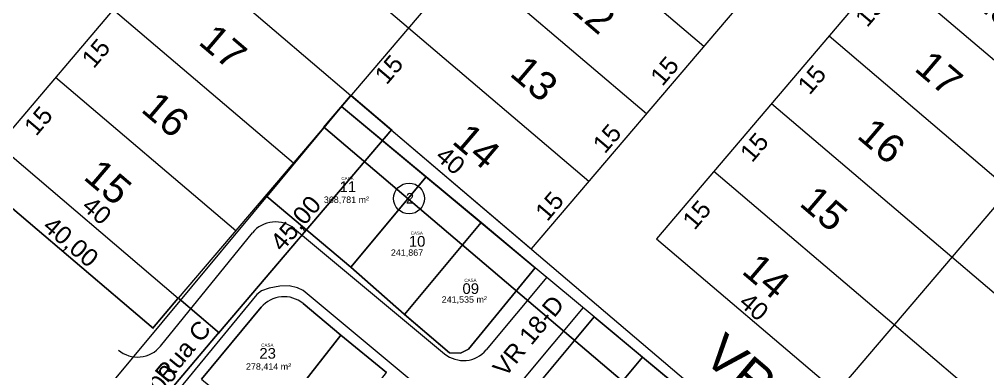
# Model space of a CAD drawing. Header units: metres. Extents: x 3808 to 8215, y 2374 to 6187.
# Drawn here: x 7255.8 to 7419.3, y 4583.9 to 4643.5 of the extents above; entities that cross this region are included whole.
import ezdxf
from ezdxf.enums import TextEntityAlignment as Align

# ---------------------------------------------------------------- set-up
doc = ezdxf.new("R2010")
doc.units = ezdxf.units.M
for name, color, linetype in [('Boundary_Lotes', 7, 'Continuous'), ('Lado_Lotes', 7, 'Continuous'), ('Numero_Lote', 7, 'Continuous'), ('Poligonal_1a_Ordem', 7, 'Continuous'), ('Quadra', 7, 'Continuous'), ('vista', 7, 'Continuous'), ('Área_Lotes', 7, 'Continuous')]:
    doc.layers.add(name, color=color, linetype=linetype)
doc.layers.add('MEIO_FIO', color=252, linetype='Continuous', lineweight=0)
doc.layers.add('Nome_Ruas', color=7, linetype='Continuous', lineweight=0)
doc.styles.add('pedro', font='arial.ttf', dxfattribs={"height": 3})
doc.styles.add('REGUA80', font='arial.ttf')
doc.dimstyles.new('pedro', dxfattribs={"dimtxt": 3, "dimasz": 0.1, "dimexe": 0.1, "dimexo": 0.1, "dimgap": 0.05, "dimtad": 1, "dimzin": 1, "dimtxsty": 'pedro', "dimblk": 'ARCHTICK', "dimcen": 2.5, "dimdle": 0.1, "dimadec": 0, "dimazin": 0, "dimtfac": 1, "dimtmove": 0, "dimatfit": 3, "dimldrblk": 'ARCHTICK', "dimfxl": 0.3, "dimarcsym": 0})

# ---------------------------------------------------------------- blocks, each defined once
blk = doc.blocks.new('_ARCHTICK')
at = {"color": 0, "linetype": 'ByBlock', "const_width": 0.15}
blk.add_lwpolyline([(-0.5, -0.5), (0.5, 0.5)], dxfattribs=at)
blk = doc.blocks.new('*D9264')
at = {"layer": 'Defpoints', "color": 0, "transparency": 16777216}
for p in [(7252.15, 4622.28), (7282.61, 4596.36), (7278.32, 4591.31)]:
    blk.add_point(p, dxfattribs=at)
at = {"layer": 'vista', "color": 0, "lineweight": -2, "transparency": 16777216}
for p, q in [((7252.09, 4622.21), (7247.79, 4617.16)), ((7247.78, 4617.3), (7278.39, 4591.24)), ((7282.55, 4596.28), (7278.25, 4591.23))]:
    blk.add_line(p, q, dxfattribs=at)
at = {"layer": 'vista', "color": 0, "lineweight": -2, "transparency": 16777216, "xscale": 0.1, "yscale": 0.1, "zscale": 0.1}
for p, rotation in [((7247.86, 4617.24), 139.595887678014), ((7278.32, 4591.31), 319.595887678014)]:
    blk.add_blockref('_ARCHTICK', p, dxfattribs=dict(at, rotation=rotation))
at = {"layer": 'vista', "color": 0, "lineweight": 5, "transparency": 16777216, "insert": (7264.29, 4605.68), "char_height": 3, "attachment_point": 5, "rotation": 319.5959, "style": 'pedro'}
blk.add_mtext('40,00', dxfattribs=at)
blk = doc.blocks.new('*D9265')
at = {"layer": 'Defpoints', "color": 0, "transparency": 16777216}
for p in [(7311.78, 4630.62), (7486.92, 4481.54), (7482.36, 4476.19)]:
    blk.add_point(p, dxfattribs=at)
at = {"layer": 'vista', "color": 0, "lineweight": -2, "transparency": 16777216}
for p, q in [((7311.72, 4630.55), (7307.16, 4625.19)), ((7307.14, 4625.33), (7482.44, 4476.12)), ((7486.86, 4481.47), (7482.3, 4476.11))]:
    blk.add_line(p, q, dxfattribs=at)
at = {"layer": 'vista', "color": 0, "lineweight": -2, "transparency": 16777216, "xscale": 0.1, "yscale": 0.1, "zscale": 0.1}
for p, rotation in [((7307.22, 4625.27), 139.595887678014), ((7482.36, 4476.19), 319.595887678014)]:
    blk.add_blockref('_ARCHTICK', p, dxfattribs=dict(at, rotation=rotation))
at = {"layer": 'vista', "color": 0, "lineweight": 5, "transparency": 16777216, "insert": (7395.99, 4552.14), "char_height": 3, "attachment_point": 5, "rotation": 319.5959, "style": 'pedro'}
blk.add_mtext('230,00', dxfattribs=at)
blk = doc.blocks.new('*D9270')
at = {"layer": 'Defpoints', "color": 0, "transparency": 16777216}
for p in [(7282.61, 4596.36), (7289.46, 4590.53), (7263.17, 4573.51)]:
    blk.add_point(p, dxfattribs=at)
at = {"layer": 'vista', "color": 0, "lineweight": -2, "transparency": 16777216}
for p, q in [((7282.69, 4596.29), (7289.54, 4590.46)), ((7269.95, 4567.61), (7289.53, 4590.6)), ((7263.24, 4573.45), (7270.09, 4567.62))]:
    blk.add_line(p, q, dxfattribs=at)
at = {"layer": 'vista', "color": 0, "lineweight": -2, "transparency": 16777216, "xscale": 0.1, "yscale": 0.1, "zscale": 0.1}
for p, rotation in [((7289.46, 4590.53), 49.59588771418515), ((7270.02, 4567.68), 229.5958877141852)]:
    blk.add_blockref('_ARCHTICK', p, dxfattribs=dict(at, rotation=rotation))
at = {"layer": 'vista', "color": 0, "lineweight": 5, "transparency": 16777216, "insert": (7278.33, 4580.31), "char_height": 3, "attachment_point": 5, "rotation": 49.5959, "style": 'pedro'}
blk.add_mtext('30,00', dxfattribs=at)
blk = doc.blocks.new('*D9271')
at = {"layer": 'Defpoints', "color": 0, "transparency": 16777216}
for p in [(7311.78, 4630.62), (7318.63, 4624.79), (7282.61, 4596.36)]:
    blk.add_point(p, dxfattribs=at)
at = {"layer": 'vista', "color": 0, "lineweight": -2, "transparency": 16777216}
for p, q in [((7311.86, 4630.56), (7318.7, 4624.73)), ((7289.4, 4590.45), (7318.69, 4624.87)), ((7282.69, 4596.29), (7289.54, 4590.46))]:
    blk.add_line(p, q, dxfattribs=at)
at = {"layer": 'vista', "color": 0, "lineweight": -2, "transparency": 16777216, "xscale": 0.1, "yscale": 0.1, "zscale": 0.1}
for p, rotation in [((7318.63, 4624.79), 49.59588771418515), ((7289.46, 4590.53), 229.5958877141852)]:
    blk.add_blockref('_ARCHTICK', p, dxfattribs=dict(at, rotation=rotation))
at = {"layer": 'vista', "color": 0, "lineweight": 5, "transparency": 16777216, "insert": (7302.63, 4608.86), "char_height": 3, "attachment_point": 5, "rotation": 49.5959, "style": 'pedro'}
blk.add_mtext('45,00', dxfattribs=at)

msp = doc.modelspace()

# ---------------------------------------------------------------- linework, layer by layer
at = {"layer": 'Boundary_Lotes', "lineweight": 5, "flags": 128}
for points in [[(7324.471, 4616.866), (7310.204, 4628.751), (7297.542, 4613.551), (7311.76, 4601.607)], [(7333.75, 4609.137), (7324.471, 4616.866), (7311.76, 4601.607), (7320.783, 4593.653), (7320.823, 4593.619)], [(7342.912, 4601.505), (7333.75, 4609.137), (7320.823, 4593.619), (7328.452, 4587.114), (7330.259, 4587.035), (7331.655, 4587.744)], [(7361.039, 4586.405), (7352.875, 4593.206), (7341.051, 4579.006), (7340.896, 4577.731), (7341.205, 4576.477), (7348.024, 4570.863), (7348.065, 4570.83)], [(7317.801, 4583.813), (7310.07, 4590.106), (7297.295, 4573.76), (7305.012, 4567.382)], [(7368.615, 4580.095), (7361.039, 4586.405), (7348.065, 4570.83), (7355.749, 4564.65)]]:
    msp.add_lwpolyline(points, close=True, dxfattribs=at)
msp.add_lwpolyline([(7310.07, 4590.106), (7303.678, 4595.443, 0.4142289), (7296.635, 4594.809), (7286.506, 4582.677), (7297.295, 4573.76)], format="xyb", close=True, dxfattribs=at)
at = {"layer": 'Lado_Lotes', "lineweight": 5}
for p, q in [((7311.76, 4601.607), (7324.471, 4616.866)), ((7311.76, 4601.607), (7297.542, 4613.551)), ((7320.823, 4593.619), (7333.75, 4609.137)), ((7320.783, 4593.653), (7311.76, 4601.607)), ((7342.912, 4601.505), (7331.655, 4587.744)), ((7303.678, 4595.443), (7310.07, 4590.106)), ((7286.506, 4582.677), (7296.635, 4594.809)), ((7328.452, 4587.114), (7320.783, 4593.653)), ((7341.051, 4579.006), (7352.875, 4593.206)), ((7285.489, 4558.652), (7310.07, 4590.106)), ((7310.07, 4590.106), (7317.801, 4583.813)), ((7330.259, 4587.035), (7328.452, 4587.114)), ((7331.655, 4587.744), (7330.259, 4587.035)), ((7348.064, 4570.83), (7361.039, 4586.405))]:
    msp.add_line(p, q, dxfattribs=at)
msp.add_arc((7300.473, 4591.605), 5, 50.13891, 140.14192, dxfattribs=at)
at = {"layer": 'MEIO_FIO', "lineweight": 5}
for p, q in [((7279.606, 4588.258), (7295.141, 4607.4)), ((7302.222, 4608.092), (7327.592, 4586.973)), ((7299.738, 4598.407), (7297.939, 4598.044)), ((7301.355, 4598.415), (7299.738, 4598.407)), ((7302.719, 4598.086), (7301.355, 4598.415)), ((7344.85, 4599.89), (7334.633, 4587.617)), ((7295.878, 4596.977), (7275.196, 4571.865)), ((7296.683, 4597.571), (7295.878, 4596.977)), ((7297.939, 4598.044), (7296.683, 4597.571)), ((7303.69, 4597.658), (7302.719, 4598.086)), ((7388.862, 4526.715), (7303.69, 4597.658)), ((7350.997, 4594.77), (7340.783, 4582.5))]:
    msp.add_line(p, q, dxfattribs=at)
for centre, start, end in [((7299.023, 4604.249), 50.22438, 140.93972), ((7275.723, 4591.408), 229.77658, 320.93972), ((7330.791, 4590.816), 230.22438, 320.22438)]:
    msp.add_arc(centre, 5, start, end, dxfattribs=at)
at = {"layer": 'Poligonal_1a_Ordem', "lineweight": 5}
for p, q in [((7310.204, 4628.751), (7233.399, 4536.55)), ((7310.204, 4628.751), (7342.912, 4601.505)), ((7352.875, 4593.206), (7342.912, 4601.505)), ((7352.875, 4593.206), (7486.923, 4481.543))]:
    msp.add_line(p, q, dxfattribs=at)
at = {"layer": 'Quadra', "lineweight": 5}
msp.add_circle((7321.586, 4613.2), 2.61, dxfattribs=at)
at = {"layer": 'vista', "lineweight": 5}
for p, q in [((7394.751, 4789.811), (7252.152, 4622.283)), ((7455.67, 4737.957), (7342.24, 4604.696)), ((7399.283, 4733.425), (7282.612, 4596.356)), ((7399.283, 4733.425), (7282.612, 4596.356)), ((7467.093, 4728.235), (7363.385, 4606.396)), ((7471.625, 4671.848), (7393.844, 4580.469)), ((7291.043, 4667.973), (7321.503, 4642.046)), ((7340.948, 4664.89), (7371.407, 4638.963)), ((7281.32, 4656.55), (7311.78, 4630.623)), ((7331.225, 4653.468), (7361.685, 4627.541)), ((7402.275, 4652.085), (7432.735, 4626.158)), ((7271.598, 4645.128), (7302.057, 4619.201)), ((7321.503, 4642.046), (7351.962, 4616.119)), ((7392.552, 4640.663), (7423.012, 4614.736)), ((7261.875, 4633.705), (7292.335, 4607.778)), ((7311.78, 4630.623), (7342.24, 4604.696)), ((7311.78, 4630.623), (7486.923, 4481.543)), ((7382.83, 4629.241), (7413.29, 4603.314)), ((7252.152, 4622.283), (7282.612, 4596.356)), ((7373.107, 4617.818), (7403.567, 4591.891)), ((7363.385, 4606.396), (7393.844, 4580.469)), ((7413.29, 4603.314), (7443.749, 4577.387)), ((7403.567, 4591.891), (7434.027, 4565.964))]:
    msp.add_line(p, q, dxfattribs=at)

# ---------------------------------------------------------------- texts
at = {"layer": 'Nome_Ruas', "lineweight": 5, "style": 'REGUA80'}
for s, rotation, p in [('VR 18-D', 50.50785, (7337.813, 4582.843)), ('Rua C', 50.17469, (7280.715, 4581.873))]:
    msp.add_text(s, height=3, rotation=rotation, dxfattribs=at).set_placement(p)
at = {"layer": 'Numero_Lote', "lineweight": 5, "style": 'REGUA80'}
for s, height, p in [('CASA', 0.54, (7310.165, 4616.311)), ('11', 1.8, (7309.845, 4614.291)), ('10', 1.8, (7321.556, 4605.059)), ('CASA', 0.54, (7321.876, 4607.079)), ('09', 1.8, (7330.619, 4597.072)), ('CASA', 0.54, (7330.94, 4599.092)), ('CASA', 0.54, (7296.622, 4588.149)), ('23', 1.8, (7296.301, 4586.129))]:
    msp.add_text(s, height=height, dxfattribs=at).set_placement(p)
at = {"layer": 'Quadra', "lineweight": 5, "style": 'REGUA80'}
msp.add_text('2', height=1.8, dxfattribs=at).set_placement((7321.045, 4612.334))
at = {"layer": 'vista', "lineweight": 5, "style": 'pedro'}
msp.add_text('VR  17 - D ', height=6.24, rotation=319.59589, dxfattribs=at).set_placement((7374.998, 4590.806), align=Align.TOP_LEFT)
at = {"layer": 'vista', "lineweight": 5, "char_height": 4.8, "attachment_point": 5, "rotation": 319.59589, "style": 'pedro'}
for s, insert in [('12', (7352.495, 4644.902)), ('18', (7420.881, 4645.786)), ('17', (7290.203, 4638.829)), ('13', (7342.772, 4633.479)), ('17', (7411.158, 4634.364)), ('16', (7280.481, 4627.406)), ('16', (7401.436, 4622.942)), ('14', (7333.049, 4622.057)), ('15', (7270.758, 4615.984)), ('15', (7391.713, 4611.519)), ('14', (7381.99, 4600.097))]:
    msp.add_mtext(s, dxfattribs=dict(at, insert=insert))
at = {"layer": 'vista', "color": 1, "lineweight": 5, "char_height": 3, "attachment_point": 5, "style": 'pedro'}
for s, insert, rotation in [('15', (7399.367, 4644.712), 49.59589), ('15', (7268.689, 4637.754), 49.59589), ('15', (7318.192, 4635.014), 49.59589), ('15', (7364.766, 4634.767), 49.59589), ('15', (7389.644, 4633.289), 49.59589), ('15', (7258.967, 4626.332), 49.59589), ('15', (7355.043, 4623.345), 49.59589), ('15', (7379.922, 4621.867), 49.59589), ('40', (7328.599, 4619.637), 319.59589), ('15', (7345.321, 4611.923), 49.59589), ('40', (7268.861, 4611.168), 319.59589), ('15', (7370.199, 4610.445), 49.59589), ('40', (7379.87, 4594.91), 319.59589)]:
    msp.add_mtext(s, dxfattribs=dict(at, insert=insert, rotation=rotation))
at = {"layer": 'Área_Lotes', "lineweight": 5, "style": 'REGUA80'}
for s, p in [('368,781 m²', (7307.197, 4612.454)), ('241,867 ', (7318.519, 4603.511)), ('241,535 m²', (7327.109, 4595.586)), ('278,414 m²', (7294.041, 4584.263))]:
    msp.add_text(s, height=1.08, dxfattribs=at).set_placement(p)

# ---------------------------------------------------------------- dimensions: what is measured, and where the dimension line sits
at = {"layer": 'vista', "color": 1, "lineweight": 5}
for base, p1, p2, angle, override, picture, middle in [((7318.629, 4624.794), (7282.612, 4596.356), (7311.78, 4630.623), 49.59589, {"dimtmove": 1, "dimfxl": 0.1}, '*D9271', (7302.634, 4608.861)), ((7482.364, 4476.187), (7311.78, 4630.623), (7486.923, 4481.543), 319.59589, {"dimfxl": 0.1}, '*D9265', (7395.993, 4552.138)), ((7278.316, 4591.309), (7252.152, 4622.283), (7282.612, 4596.356), 319.59589, {"dimfxl": 0.1}, '*D9264', (7264.288, 4605.684)), ((7289.461, 4590.527), (7263.167, 4573.511), (7282.612, 4596.356), 49.59589, {"dimtmove": 1, "dimfxl": 0.1}, '*D9270', (7278.327, 4580.305))]:
    dim = msp.add_linear_dim(base=base, p1=p1, p2=p2, angle=angle, dimstyle='pedro', override=override, dxfattribs=at)
    dim.commit()
    dim.dimension.update_dxf_attribs({"geometry": picture, "text_midpoint": middle})

doc.saveas('drawing.dxf')
